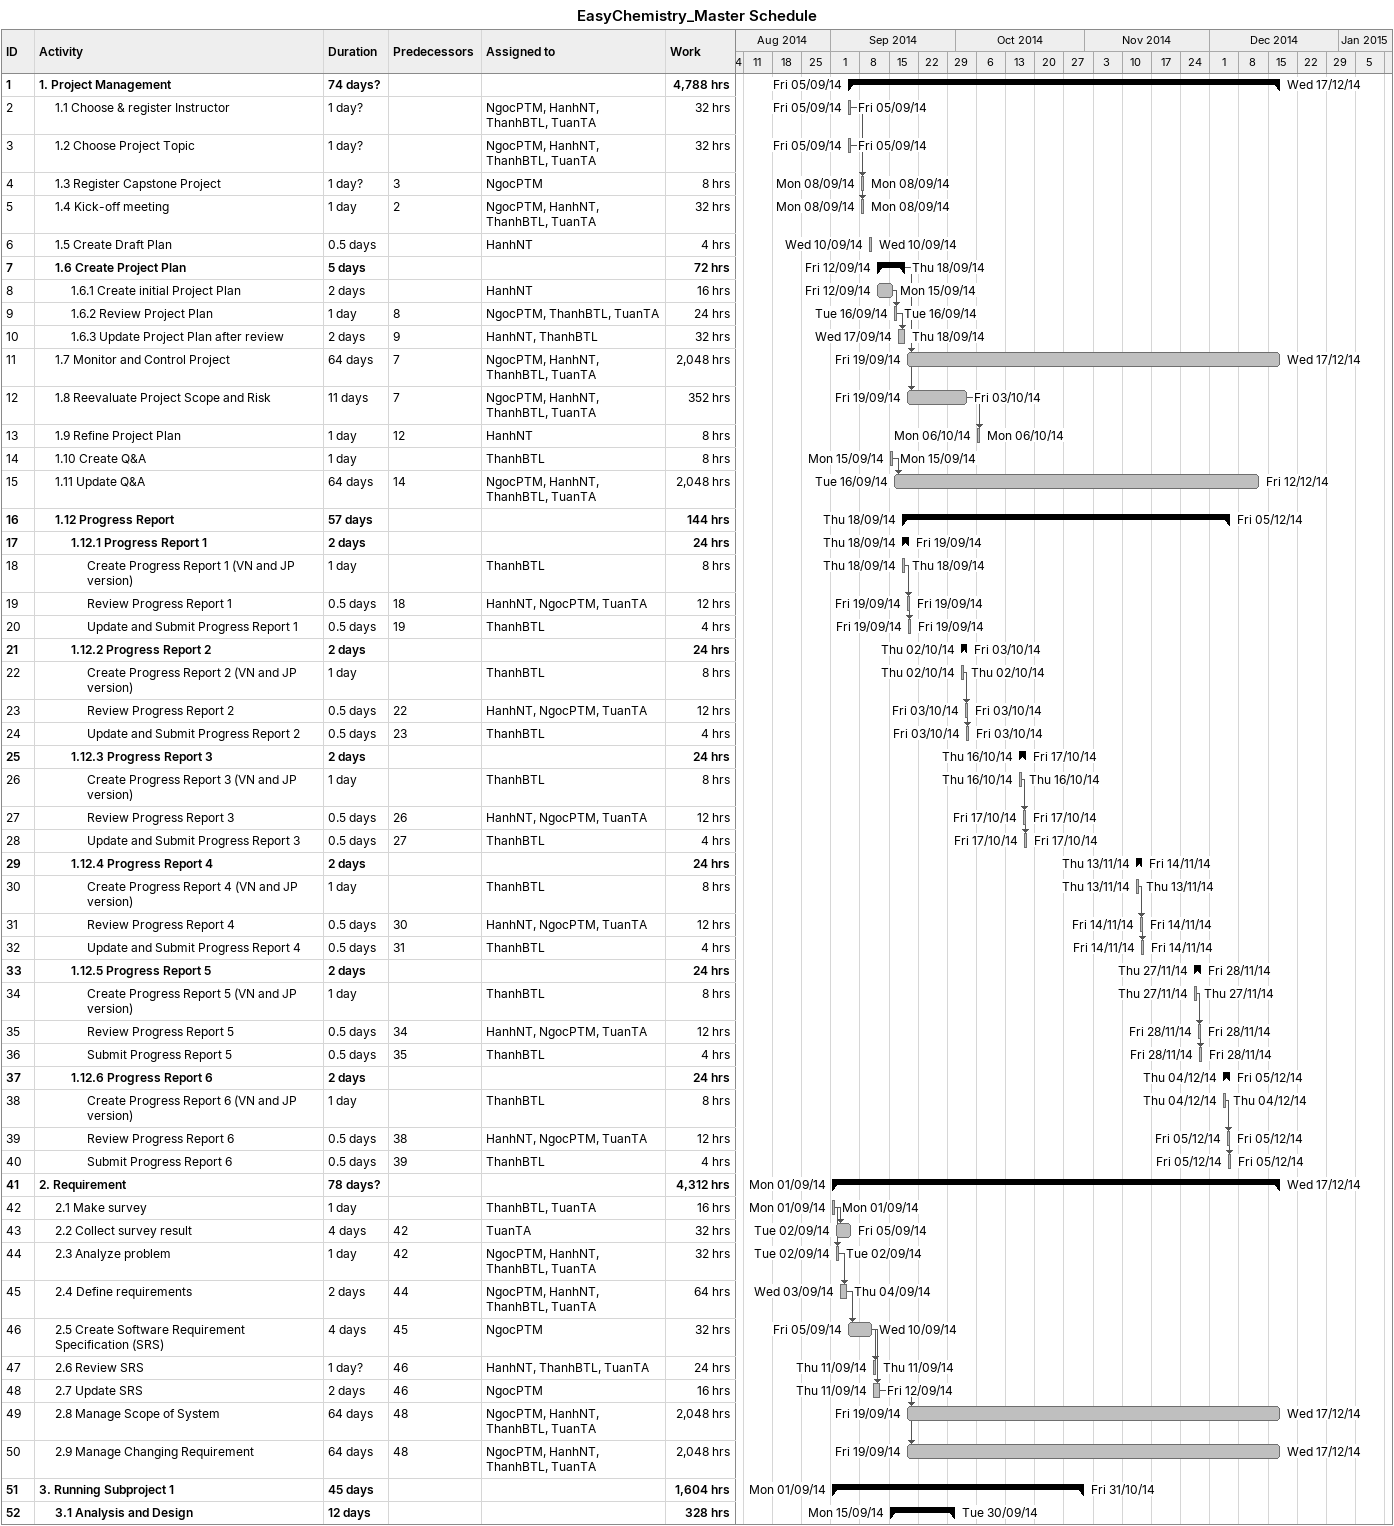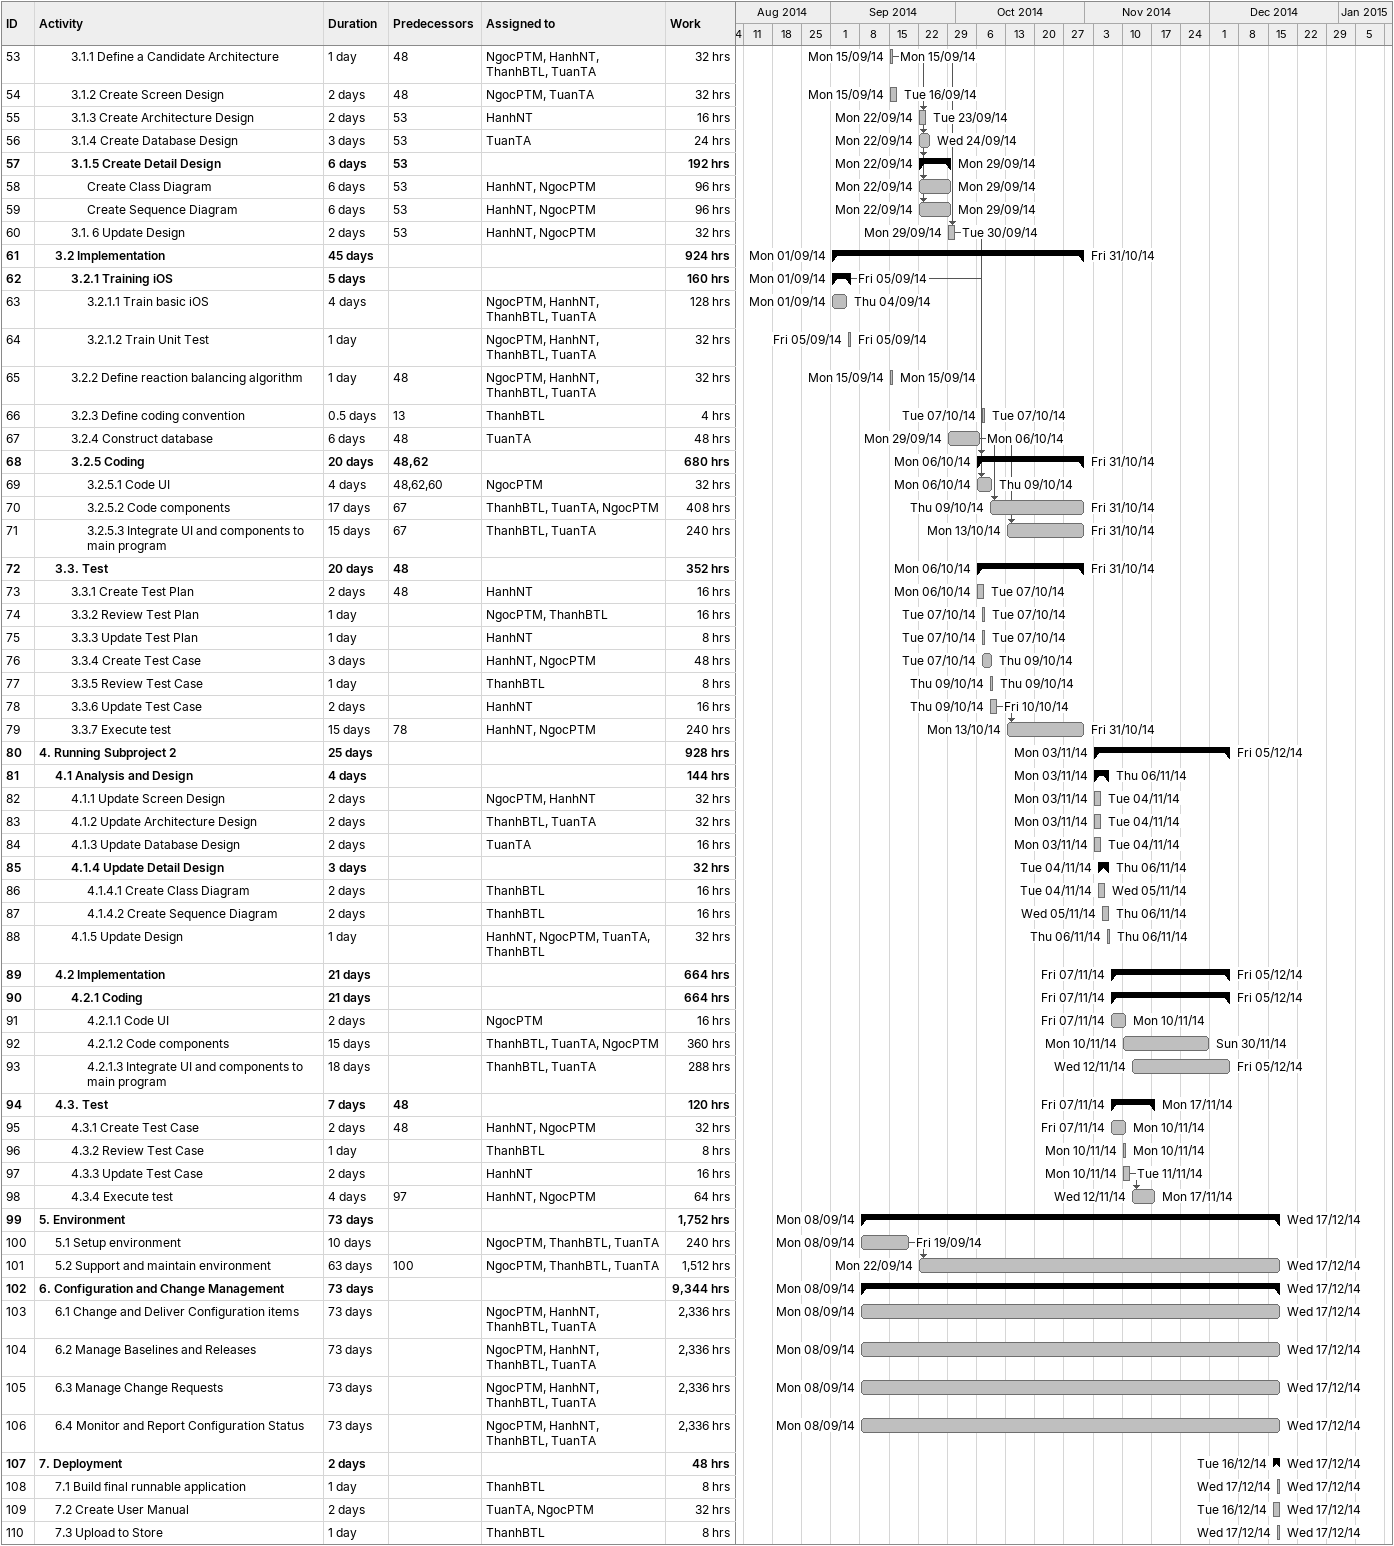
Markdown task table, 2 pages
EasyChemistry_Master Schedule

| ID | Level | Task | Duration | Start | Finish | Predecessors | Resources | Work (h) |
|---|---|---|---|---|---|---|---|---|
| 1 | 1 | **1. Project Management** | 74d? | 2014-09-05 | 2014-12-17 |  |  | 4788 |
| 2 | 2 | 1.1 Choose & register Instructor | 1d? | 2014-09-05 | 2014-09-05 |  | NgocPTM, HanhNT, ThanhBTL, TuanTA | 32 |
| 3 | 2 | 1.2 Choose Project Topic | 1d? | 2014-09-05 | 2014-09-05 |  | NgocPTM, HanhNT, ThanhBTL, TuanTA | 32 |
| 4 | 2 | 1.3 Register Capstone Project | 1d? | 2014-09-08 | 2014-09-08 | 3 | NgocPTM | 8 |
| 5 | 2 | 1.4 Kick-off meeting | 1d | 2014-09-08 | 2014-09-08 | 2 | NgocPTM, HanhNT, ThanhBTL, TuanTA | 32 |
| 6 | 2 | 1.5 Create Draft Plan | 0.5d | 2014-09-10 | 2014-09-10 |  | HanhNT | 4 |
| 7 | 2 | **1.6 Create Project Plan** | 5d | 2014-09-12 | 2014-09-18 |  |  | 72 |
| 8 | 3 | 1.6.1 Create initial Project Plan | 2d | 2014-09-12 | 2014-09-15 |  | HanhNT | 16 |
| 9 | 3 | 1.6.2 Review Project Plan | 1d | 2014-09-16 | 2014-09-16 | 8 | NgocPTM, ThanhBTL, TuanTA | 24 |
| 10 | 3 | 1.6.3 Update Project Plan after review | 2d | 2014-09-17 | 2014-09-18 | 9 | HanhNT, ThanhBTL | 32 |
| 11 | 2 | 1.7 Monitor and Control Project | 64d | 2014-09-19 | 2014-12-17 | 7 | NgocPTM, HanhNT, ThanhBTL, TuanTA | 2048 |
| 12 | 2 | 1.8 Reevaluate Project Scope and Risk | 11d | 2014-09-19 | 2014-10-03 | 7 | NgocPTM, HanhNT, ThanhBTL, TuanTA | 352 |
| 13 | 2 | 1.9 Refine Project Plan | 1d | 2014-10-06 | 2014-10-06 | 12 | HanhNT | 8 |
| 14 | 2 | 1.10 Create Q&A | 1d | 2014-09-15 | 2014-09-15 |  | ThanhBTL | 8 |
| 15 | 2 | 1.11 Update Q&A | 64d | 2014-09-16 | 2014-12-12 | 14 | NgocPTM, HanhNT, ThanhBTL, TuanTA | 2048 |
| 16 | 2 | **1.12 Progress Report** | 57d | 2014-09-18 | 2014-12-05 |  |  | 144 |
| 17 | 3 | **1.12.1 Progress Report 1** | 2d | 2014-09-18 | 2014-09-19 |  |  | 24 |
| 18 | 4 | Create Progress Report 1 (VN and JP version) | 1d | 2014-09-18 | 2014-09-18 |  | ThanhBTL | 8 |
| 19 | 4 | Review Progress Report 1 | 0.5d | 2014-09-19 | 2014-09-19 | 18 | HanhNT, NgocPTM, TuanTA | 12 |
| 20 | 4 | Update and Submit Progress Report 1 | 0.5d | 2014-09-19 | 2014-09-19 | 19 | ThanhBTL | 4 |
| 21 | 3 | **1.12.2 Progress Report 2** | 2d | 2014-10-02 | 2014-10-03 |  |  | 24 |
| 22 | 4 | Create Progress Report 2 (VN and JP version) | 1d | 2014-10-02 | 2014-10-02 |  | ThanhBTL | 8 |
| 23 | 4 | Review Progress Report 2 | 0.5d | 2014-10-03 | 2014-10-03 | 22 | HanhNT, NgocPTM, TuanTA | 12 |
| 24 | 4 | Update and Submit Progress Report 2 | 0.5d | 2014-10-03 | 2014-10-03 | 23 | ThanhBTL | 4 |
| 25 | 3 | **1.12.3 Progress Report 3** | 2d | 2014-10-16 | 2014-10-17 |  |  | 24 |
| 26 | 4 | Create Progress Report 3 (VN and JP version) | 1d | 2014-10-16 | 2014-10-16 |  | ThanhBTL | 8 |
| 27 | 4 | Review Progress Report 3 | 0.5d | 2014-10-17 | 2014-10-17 | 26 | HanhNT, NgocPTM, TuanTA | 12 |
| 28 | 4 | Update and Submit Progress Report 3 | 0.5d | 2014-10-17 | 2014-10-17 | 27 | ThanhBTL | 4 |
| 29 | 3 | **1.12.4 Progress Report 4** | 2d | 2014-11-13 | 2014-11-14 |  |  | 24 |
| 30 | 4 | Create Progress Report 4 (VN and JP version) | 1d | 2014-11-13 | 2014-11-13 |  | ThanhBTL | 8 |
| 31 | 4 | Review Progress Report 4 | 0.5d | 2014-11-14 | 2014-11-14 | 30 | HanhNT, NgocPTM, TuanTA | 12 |
| 32 | 4 | Update and Submit Progress Report 4 | 0.5d | 2014-11-14 | 2014-11-14 | 31 | ThanhBTL | 4 |
| 33 | 3 | **1.12.5 Progress Report 5** | 2d | 2014-11-27 | 2014-11-28 |  |  | 24 |
| 34 | 4 | Create Progress Report 5 (VN and JP version) | 1d | 2014-11-27 | 2014-11-27 |  | ThanhBTL | 8 |
| 35 | 4 | Review Progress Report 5 | 0.5d | 2014-11-28 | 2014-11-28 | 34 | HanhNT, NgocPTM, TuanTA | 12 |
| 36 | 4 | Submit Progress Report 5 | 0.5d | 2014-11-28 | 2014-11-28 | 35 | ThanhBTL | 4 |
| 37 | 3 | **1.12.6 Progress Report 6** | 2d | 2014-12-04 | 2014-12-05 |  |  | 24 |
| 38 | 4 | Create Progress Report 6 (VN and JP version) | 1d | 2014-12-04 | 2014-12-04 |  | ThanhBTL | 8 |
| 39 | 4 | Review Progress Report 6 | 0.5d | 2014-12-05 | 2014-12-05 | 38 | HanhNT, NgocPTM, TuanTA | 12 |
| 40 | 4 | Submit Progress Report 6 | 0.5d | 2014-12-05 | 2014-12-05 | 39 | ThanhBTL | 4 |
| 41 | 1 | **2. Requirement** | 78d? | 2014-09-01 | 2014-12-17 |  |  | 4312 |
| 42 | 2 | 2.1 Make survey | 1d | 2014-09-01 | 2014-09-01 |  | ThanhBTL, TuanTA | 16 |
| 43 | 2 | 2.2 Collect survey result | 4d | 2014-09-02 | 2014-09-05 | 42 | TuanTA | 32 |
| 44 | 2 | 2.3 Analyze problem | 1d | 2014-09-02 | 2014-09-02 | 42 | NgocPTM, HanhNT, ThanhBTL, TuanTA | 32 |
| 45 | 2 | 2.4 Define requirements | 2d | 2014-09-03 | 2014-09-04 | 44 | NgocPTM, HanhNT, ThanhBTL, TuanTA | 64 |
| 46 | 2 | 2.5 Create Software Requirement Specification (SRS) | 4d | 2014-09-05 | 2014-09-10 | 45 | NgocPTM | 32 |
| 47 | 2 | 2.6 Review SRS | 1d? | 2014-09-11 | 2014-09-11 | 46 | HanhNT, ThanhBTL, TuanTA | 24 |
| 48 | 2 | 2.7 Update SRS | 2d | 2014-09-11 | 2014-09-12 | 46 | NgocPTM | 16 |
| 49 | 2 | 2.8 Manage Scope of System | 64d | 2014-09-19 | 2014-12-17 | 48 | NgocPTM, HanhNT, ThanhBTL, TuanTA | 2048 |
| 50 | 2 | 2.9 Manage Changing Requirement | 64d | 2014-09-19 | 2014-12-17 | 48 | NgocPTM, HanhNT, ThanhBTL, TuanTA | 2048 |
| 51 | 1 | **3. Running Subproject 1** | 45d | 2014-09-01 | 2014-10-31 |  |  | 1604 |
| 52 | 2 | **3.1 Analysis and Design** | 12d | 2014-09-15 | 2014-09-30 |  |  | 328 |
| 53 | 3 | 3.1.1 Define a Candidate Architecture | 1d | 2014-09-15 | 2014-09-15 | 48 | NgocPTM, HanhNT, ThanhBTL, TuanTA | 32 |
| 54 | 3 | 3.1.2 Create Screen Design | 2d | 2014-09-15 | 2014-09-16 | 48 | NgocPTM, TuanTA | 32 |
| 55 | 3 | 3.1.3 Create Architecture Design | 2d | 2014-09-22 | 2014-09-23 | 53 | HanhNT | 16 |
| 56 | 3 | 3.1.4 Create Database Design | 3d | 2014-09-22 | 2014-09-24 | 53 | TuanTA | 24 |
| 57 | 3 | **3.1.5 Create Detail Design** | 6d | 2014-09-22 | 2014-09-29 | 53 |  | 192 |
| 58 | 4 | Create Class Diagram | 6d | 2014-09-22 | 2014-09-29 | 53 | HanhNT, NgocPTM | 96 |
| 59 | 4 | Create Sequence Diagram | 6d | 2014-09-22 | 2014-09-29 | 53 | HanhNT, NgocPTM | 96 |
| 60 | 3 | 3.1. 6 Update Design | 2d | 2014-09-29 | 2014-09-30 | 53 | HanhNT, NgocPTM | 32 |
| 61 | 2 | **3.2 Implementation** | 45d | 2014-09-01 | 2014-10-31 |  |  | 924 |
| 62 | 3 | **3.2.1 Training iOS** | 5d | 2014-09-01 | 2014-09-05 |  |  | 160 |
| 63 | 4 | 3.2.1.1 Train basic iOS | 4d | 2014-09-01 | 2014-09-04 |  | NgocPTM, HanhNT, ThanhBTL, TuanTA | 128 |
| 64 | 4 | 3.2.1.2 Train Unit Test | 1d | 2014-09-05 | 2014-09-05 |  | NgocPTM, HanhNT, ThanhBTL, TuanTA | 32 |
| 65 | 3 | 3.2.2 Define reaction balancing algorithm | 1d | 2014-09-15 | 2014-09-15 | 48 | NgocPTM, HanhNT, ThanhBTL, TuanTA | 32 |
| 66 | 3 | 3.2.3 Define coding convention | 0.5d | 2014-10-07 | 2014-10-07 | 13 | ThanhBTL | 4 |
| 67 | 3 | 3.2.4 Construct database | 6d | 2014-09-29 | 2014-10-06 | 48 | TuanTA | 48 |
| 68 | 3 | **3.2.5 Coding** | 20d | 2014-10-06 | 2014-10-31 | 48, 62 |  | 680 |
| 69 | 4 | 3.2.5.1 Code UI | 4d | 2014-10-06 | 2014-10-09 | 48, 62, 60 | NgocPTM | 32 |
| 70 | 4 | 3.2.5.2 Code components | 17d | 2014-10-09 | 2014-10-31 | 67 | ThanhBTL, TuanTA, NgocPTM | 408 |
| 71 | 4 | 3.2.5.3 Integrate UI and components to main program | 15d | 2014-10-13 | 2014-10-31 | 67 | ThanhBTL, TuanTA | 240 |
| 72 | 2 | **3.3. Test** | 20d | 2014-10-06 | 2014-10-31 | 48 |  | 352 |
| 73 | 3 | 3.3.1 Create Test Plan | 2d | 2014-10-06 | 2014-10-07 | 48 | HanhNT | 16 |
| 74 | 3 | 3.3.2 Review Test Plan | 1d | 2014-10-07 | 2014-10-07 |  | NgocPTM, ThanhBTL | 16 |
| 75 | 3 | 3.3.3 Update Test Plan | 1d | 2014-10-07 | 2014-10-07 |  | HanhNT | 8 |
| 76 | 3 | 3.3.4 Create Test Case | 3d | 2014-10-07 | 2014-10-09 |  | HanhNT, NgocPTM | 48 |
| 77 | 3 | 3.3.5 Review Test Case | 1d | 2014-10-09 | 2014-10-09 |  | ThanhBTL | 8 |
| 78 | 3 | 3.3.6 Update Test Case | 2d | 2014-10-09 | 2014-10-10 |  | HanhNT | 16 |
| 79 | 3 | 3.3.7 Execute test | 15d | 2014-10-13 | 2014-10-31 | 78 | HanhNT, NgocPTM | 240 |
| 80 | 1 | **4. Running Subproject 2** | 25d | 2014-11-03 | 2014-12-05 |  |  | 928 |
| 81 | 2 | **4.1 Analysis and Design** | 4d | 2014-11-03 | 2014-11-06 |  |  | 144 |
| 82 | 3 | 4.1.1 Update Screen Design | 2d | 2014-11-03 | 2014-11-04 |  | NgocPTM, HanhNT | 32 |
| 83 | 3 | 4.1.2 Update Architecture Design | 2d | 2014-11-03 | 2014-11-04 |  | ThanhBTL, TuanTA | 32 |
| 84 | 3 | 4.1.3 Update Database Design | 2d | 2014-11-03 | 2014-11-04 |  | TuanTA | 16 |
| 85 | 3 | **4.1.4 Update Detail Design** | 3d | 2014-11-04 | 2014-11-06 |  |  | 32 |
| 86 | 4 | 4.1.4.1 Create Class Diagram | 2d | 2014-11-04 | 2014-11-05 |  | ThanhBTL | 16 |
| 87 | 4 | 4.1.4.2 Create Sequence Diagram | 2d | 2014-11-05 | 2014-11-06 |  | ThanhBTL | 16 |
| 88 | 3 | 4.1.5 Update Design | 1d | 2014-11-06 | 2014-11-06 |  | HanhNT, NgocPTM, TuanTA, ThanhBTL | 32 |
| 89 | 2 | **4.2 Implementation** | 21d | 2014-11-07 | 2014-12-05 |  |  | 664 |
| 90 | 3 | **4.2.1 Coding** | 21d | 2014-11-07 | 2014-12-05 |  |  | 664 |
| 91 | 4 | 4.2.1.1 Code UI | 2d | 2014-11-07 | 2014-11-10 |  | NgocPTM | 16 |
| 92 | 4 | 4.2.1.2 Code components | 15d | 2014-11-10 | 2014-11-30 |  | ThanhBTL, TuanTA, NgocPTM | 360 |
| 93 | 4 | 4.2.1.3 Integrate UI and components to main program | 18d | 2014-11-12 | 2014-12-05 |  | ThanhBTL, TuanTA | 288 |
| 94 | 2 | **4.3. Test** | 7d | 2014-11-07 | 2014-11-17 | 48 |  | 120 |
| 95 | 3 | 4.3.1 Create Test Case | 2d | 2014-11-07 | 2014-11-10 | 48 | HanhNT, NgocPTM | 32 |
| 96 | 3 | 4.3.2 Review Test Case | 1d | 2014-11-10 | 2014-11-10 |  | ThanhBTL | 8 |
| 97 | 3 | 4.3.3 Update Test Case | 2d | 2014-11-10 | 2014-11-11 |  | HanhNT | 16 |
| 98 | 3 | 4.3.4 Execute test | 4d | 2014-11-12 | 2014-11-17 | 97 | HanhNT, NgocPTM | 64 |
| 99 | 1 | **5. Environment** | 73d | 2014-09-08 | 2014-12-17 |  |  | 1752 |
| 100 | 2 | 5.1 Setup environment | 10d | 2014-09-08 | 2014-09-19 |  | NgocPTM, ThanhBTL, TuanTA | 240 |
| 101 | 2 | 5.2 Support and maintain environment | 63d | 2014-09-22 | 2014-12-17 | 100 | NgocPTM, ThanhBTL, TuanTA | 1512 |
| 102 | 1 | **6. Configuration and Change Management** | 73d | 2014-09-08 | 2014-12-17 |  |  | 9344 |
| 103 | 2 | 6.1 Change and Deliver Configuration items | 73d | 2014-09-08 | 2014-12-17 |  | NgocPTM, HanhNT, ThanhBTL, TuanTA | 2336 |
| 104 | 2 | 6.2 Manage Baselines and Releases | 73d | 2014-09-08 | 2014-12-17 |  | NgocPTM, HanhNT, ThanhBTL, TuanTA | 2336 |
| 105 | 2 | 6.3 Manage Change Requests | 73d | 2014-09-08 | 2014-12-17 |  | NgocPTM, HanhNT, ThanhBTL, TuanTA | 2336 |
| 106 | 2 | 6.4 Monitor and Report Configuration Status | 73d | 2014-09-08 | 2014-12-17 |  | NgocPTM, HanhNT, ThanhBTL, TuanTA | 2336 |
| 107 | 1 | **7. Deployment** | 2d | 2014-12-16 | 2014-12-17 |  |  | 48 |
| 108 | 2 | 7.1 Build final runnable application | 1d | 2014-12-17 | 2014-12-17 |  | ThanhBTL | 8 |
| 109 | 2 | 7.2 Create User Manual | 2d | 2014-12-16 | 2014-12-17 |  | TuanTA, NgocPTM | 32 |
| 110 | 2 | 7.3 Upload to Store | 1d | 2014-12-17 | 2014-12-17 |  | ThanhBTL | 8 |
